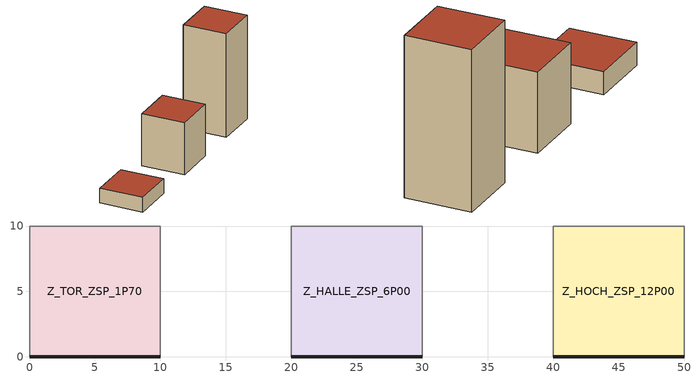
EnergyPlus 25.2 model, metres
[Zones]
Z_TOR_ZSP_1P70
 floor adiabatic (Wand_Beton): 0,0 0,10 10,10 10,0 z0
 wall outside (Wand_Beton): 0,0 10,0 z0:3.4
 wall adiabatic (Wand_Beton): 10,0 10,10 0,10 0,0 z0:3.4
 roof outside (Wand_Beton): 0,10 0,0 10,0 10,10 z3.4
Z_HALLE_ZSP_6P00
 floor adiabatic (Wand_Beton): 20,0 20,10 30,10 30,0 z0
 wall outside (Wand_Beton): 20,0 30,0 z0:12
 wall adiabatic (Wand_Beton): 30,0 30,10 20,10 20,0 z0:12
 roof outside (Wand_Beton): 20,10 20,0 30,0 30,10 z12
Z_HOCH_ZSP_12P00
 floor adiabatic (Wand_Beton): 40,0 40,10 50,10 50,0 z0
 wall outside (Wand_Beton): 40,0 50,0 z0:24
 wall adiabatic (Wand_Beton): 50,0 50,10 40,10 40,0 z0:24
 roof outside (Wand_Beton): 40,10 40,0 50,0 50,10 z24
[Building]
Windprofil_Test: North Axis {deg}=0; Terrain=Country; Loads Convergence Tolerance Value {W}=0.04; Temperature Convergence Tolerance Value {deltaC}=0.4; Solar Distribution=FullExterior; Maximum Number of Warmup Days=25; Minimum Number of Warmup Days=6
[Site:Location]
Augsburg_Test: Latitude {deg}=48.35; Longitude {deg}=10.9; Time Zone {hr}=1; Elevation {m}=494
[SizingPeriod:DesignDay]
Isotherm_6.500mps: Month=7; Day of Month=21; Day Type=SummerDesignDay; Maximum Dry-Bulb Temperature {C}=17; Daily Dry-Bulb Temperature Range {deltaC}=0; Dry-Bulb Temperature Range Modifier Type=DefaultMultipliers; Humidity Condition Type=Wetbulb; Wetbulb or DewPoint at Maximum Dry-Bulb {C}=12; Barometric Pressure {Pa}=95500; Wind Speed {m/s}   <== Referenzgeschwindigkeit=6.5; Wind Direction {deg}=270; Rain Indicator=No; Snow Indicator=No; Daylight Saving Time Indicator=No; Solar Model Indicator=ASHRAEClearSky; Sky Clearness   <== kein Solareintrag=0
[Site:WeatherStation]
Wind Sensor Height Above Ground {m}=10; Wind Speed Profile Exponent=0; Wind Speed Profile Boundary Layer Thickness {m}=270; Air Temperature Sensor Height Above Ground {m}=1.5
[Site:HeightVariation]
Wind Speed Profile Exponent=0; Wind Speed Profile Boundary Layer Thickness {m}=270; Air Temperature Gradient Coefficient {K/m}=0
[Material]
Beton_200mm: Roughness=MediumRough; Thickness {m}=0.2; Conductivity {W/m-K}=2.1; Density {kg/m3}=2400; Specific Heat {J/kg-K}=880; Thermal Absorptance=0.9; Solar Absorptance=0.7; Visible Absorptance=0.7
[Construction]
Wand_Beton: Beton_200mm
[Zone] Type=1; Multiplier=1; Part of Total Floor Area=Yes
Z_TOR_ZSP_1P70; Z_HALLE_ZSP_6P00; Z_HOCH_ZSP_12P00
